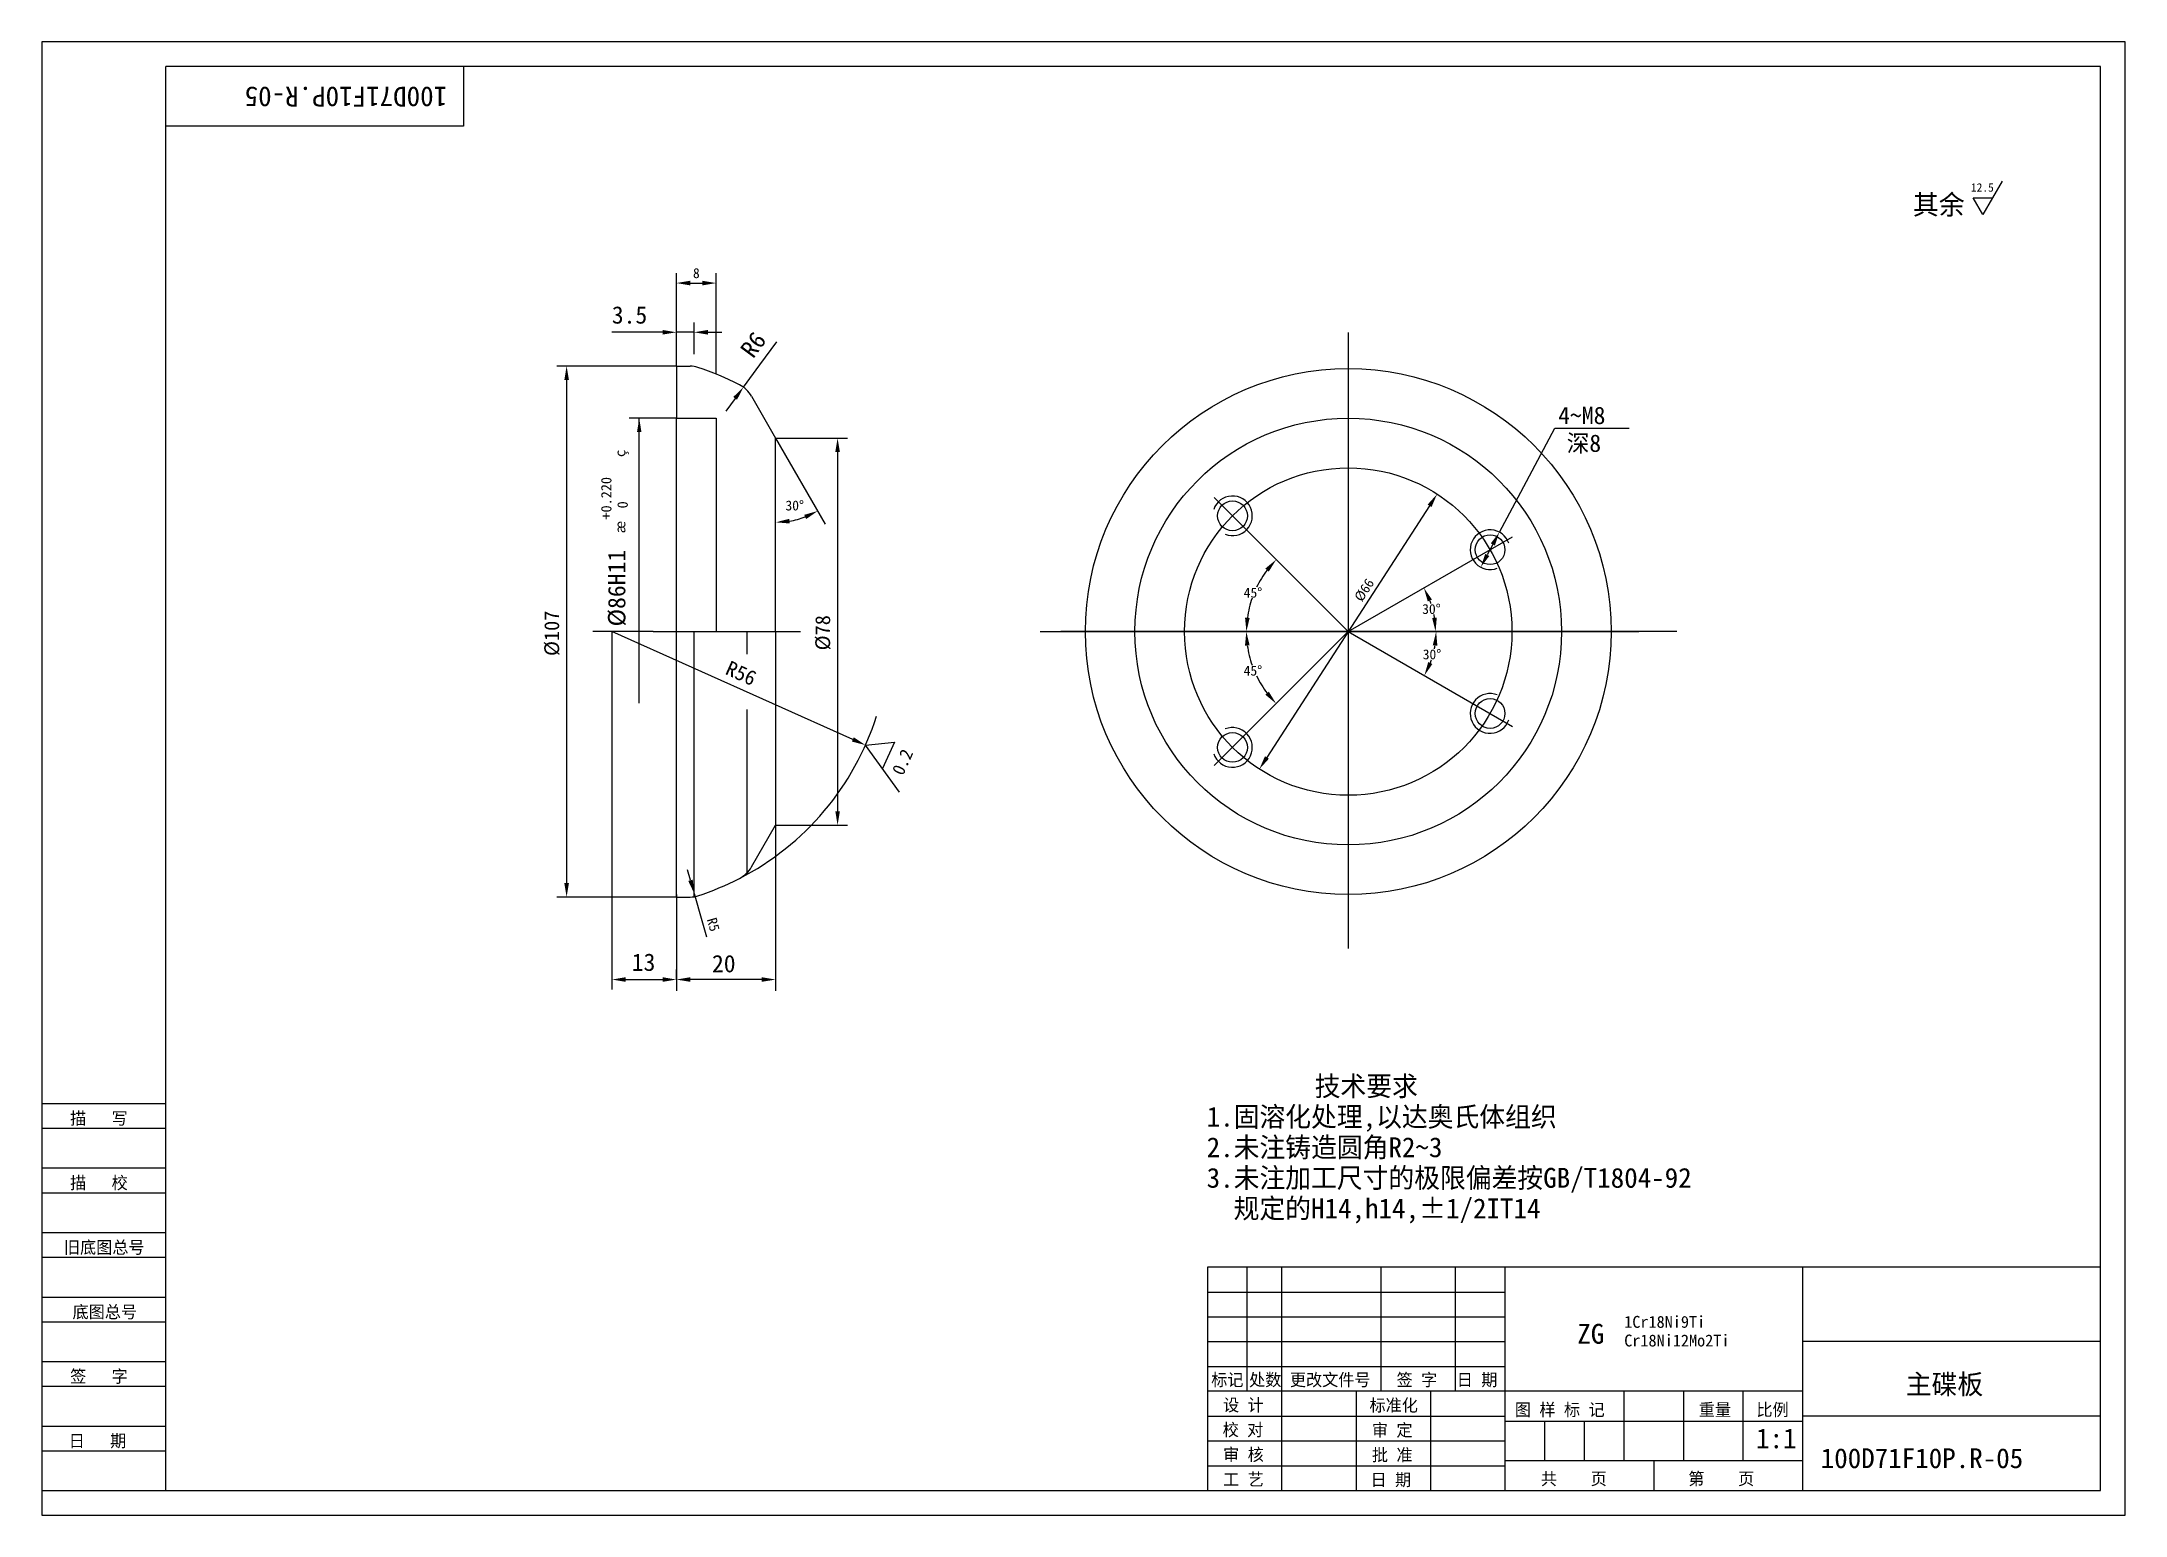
# Model space of a CAD drawing. Header units: metres. Extents: x 0 to 420, y 0 to 297.
import ezdxf

# ---------------------------------------------------------------- set-up
doc = ezdxf.new("R2010")
doc.units = ezdxf.units.M
for name, color, linetype in [('C', 6, 'Continuous'), ('D', 1, 'Continuous'), ('FL', 5, 'Continuous'), ('T', 7, 'Continuous'), ('TL', 4, 'Continuous')]:
    doc.layers.add(name, color=color, linetype=linetype)

# ---------------------------------------------------------------- blocks, each defined once
blk = doc.blocks.new('TUKUN3')
at = {"layer": 'FL'}
for p, q in [((0, 297), (0, 0)), ((420, 297), (0, 297)), ((420, 0), (420, 297)), ((0, 78), (25, 78)), ((0, 70), (25, 70)), ((0, 65), (25, 65)), ((0, 57), (25, 57)), ((0, 52), (25, 52)), ((243, 25), (243, 50)), ((250, 5), (250, 50)), ((270, 25), (270, 50)), ((285, 25), (285, 50)), ((0, 44), (25, 44)), ((235, 45), (295, 45)), ((0, 39), (25, 39)), ((235, 40), (295, 40)), ((235, 35), (295, 35)), ((0, 31), (25, 31)), ((235, 30), (295, 30)), ((0, 26), (25, 26)), ((280, 5), (280, 25)), ((0, 18), (25, 18)), ((235, 20), (295, 20)), ((0, 13), (25, 13)), ((235, 15), (295, 15)), ((235, 10), (295, 10)), ((0, 0), (420, 0))]:
    blk.add_line(p, q, dxfattribs=at)
at = {"layer": 'TL'}
for p, q in [((25, 5), (25, 292)), ((415, 292), (25, 292)), ((85, 292), (85, 280)), ((415, 5), (415, 292)), ((85, 280), (25, 280)), ((0, 83), (25, 83)), ((235, 50), (235, 5)), ((415, 50), (235, 50)), ((295, 5), (295, 50)), ((355, 5), (355, 50)), ((415, 35), (355, 35)), ((355, 25), (235, 25)), ((265, 5), (265, 25)), ((319, 11), (319, 25)), ((331, 11), (331, 25)), ((343, 11), (343, 25)), ((295, 19), (355, 19)), ((303, 11), (303, 19)), ((311, 11), (311, 19)), ((415, 20), (355, 20)), ((355, 11), (295, 11)), ((325, 5), (325, 11)), ((0, 5), (415, 5))]:
    blk.add_line(p, q, dxfattribs=at)
at = {"layer": 'T'}
for s, p in [('描   写', (5.74, 78.76)), ('描   校', (5.74, 65.76)), ('旧底图总号', (4.49, 52.76)), ('底图总号', (6.22, 39.76)), ('签   字', (5.74, 26.76)), ('标记', (235.75, 26.07)), ('处数', (243.38, 26.07)), ('更改文件号', (251.61, 26.07)), ('签 字', (273.1, 26.07)), ('日 期', (285.23, 26.07)), ('设 计', (238.14, 20.99)), ('标准化', (267.65, 20.93)), ('图 样 标 记', (296.95, 20.04)), ('重量', (334.03, 20.04)), ('比例', (345.64, 20.04)), ('校 对', (238.05, 15.99)), ('审 定', (268.13, 15.93)), ('日   期', (5.45, 13.76)), ('审 核', (238.14, 10.99)), ('批 准', (268.13, 10.93)), ('工 艺', (238.14, 5.99)), ('日 期', (267.84, 5.93)), ('共    页', (302.18, 6.13)), ('第    页', (331.9, 6.13))]:
    blk.add_text(s, height=2.5, dxfattribs=at).set_placement(p)

msp = doc.modelspace()

# ---------------------------------------------------------------- linework, layer by layer
at = {"layer": 'C'}
for p, q in [((263.37, 238.37), (263.37, 114.27)), ((263.37, 178.11), (236.36, 205.11)), ((263.37, 178.11), (296.44, 197.2)), ((123.25, 178.11), (135.94, 178.11)), ((135.94, 178.11), (149.94, 178.11)), ((149.94, 178.11), (152.94, 178.11)), ((201.28, 178.11), (321.96, 178.11)), ((329.6, 178.11), (205.42, 178.11)), ((263.37, 178.11), (236.36, 151.11)), ((263.37, 178.11), (296.44, 159.01))]:
    msp.add_line(p, q, dxfattribs=at)
msp.add_circle((263.37, 178.11), 33, dxfattribs=at)
at = {"layer": 'D'}
for p, q in [((395.2, 268.92), (391.3, 262.16)), ((389.35, 265.54), (393.25, 265.54)), ((391.3, 262.16), (389.35, 265.54)), ((127.94, 241.84), (127.94, 250.35)), ((130.74, 248.35), (133.14, 248.35)), ((135.94, 230.02), (135.94, 250.35)), ((127.94, 231.61), (127.94, 241.84)), ((131.49, 233.99), (131.49, 240.43)), ((122.34, 238.43), (114.92, 238.43)), ((125.14, 238.43), (122.34, 238.43)), ((131.49, 238.43), (127.94, 238.43)), ((134.29, 238.43), (137.09, 238.43)), ((144.77, 231.87), (148.19, 236.5)), ((127.94, 231.61), (103.81, 231.61)), ((141.44, 227.36), (144.77, 231.87)), ((105.81, 228.81), (105.81, 127.41)), ((139.78, 225.11), (137.88, 222.54)), ((127.94, 221.11), (118.45, 221.11)), ((120.45, 163.65), (120.45, 221.11)), ((296.46, 203.08), (305, 219.13)), ((305, 219.13), (320, 219.13)), ((147.94, 217.11), (157.94, 199.79)), ((147.94, 217.11), (162.43, 217.11)), ((160.43, 214.31), (160.43, 141.91)), ((279.76, 203.47), (246.97, 152.75)), ((293.83, 198.14), (296.46, 203.08)), ((292.51, 195.67), (291.38, 193.55)), ((123.25, 178.11), (111.13, 178.11)), ((163.5, 156.37), (114.94, 178.11)), ((114.94, 178.11), (114.94, 166.12)), ((114.94, 166.12), (114.94, 105.98)), ((166.06, 155.23), (171.88, 155.83)), ((171.88, 155.83), (169.49, 150.49)), ((172.92, 145.75), (166.06, 155.23)), ((147.94, 140.61), (147.94, 105.69)), ((147.94, 139.11), (162.43, 139.11)), ((130.78, 127.99), (130.18, 130.11)), ((127.94, 124.61), (103.81, 124.61)), ((127.94, 125.11), (127.94, 105.69)), ((127.94, 124.61), (127.94, 105.69)), ((131.54, 125.3), (133.07, 119.91)), ((133.07, 119.91), (134.01, 116.62)), ((127.94, 107.98), (127.94, 109.98)), ((117.74, 107.98), (125.14, 107.98)), ((145.14, 107.98), (130.74, 107.98))]:
    msp.add_line(p, q, dxfattribs=at)
msp.add_lwpolyline([(140.63, 128.35, 0.2), (168.29, 161.09, 0.2)], format="xyb", dxfattribs=at)
for centre, radius, start, end in [((147.94, 217.11), 16.97, 279.46, 290.54), ((263.37, 178.11), 20.53, 142.82, 154.17), ((263.37, 178.11), 20.53, 160.76, 172.18), ((263.37, 178.11), 17.6, 18.71, 20.87), ((263.37, 178.11), 17.6, 9.13, 11.35), ((263.37, 178.11), 20.54, 187.82, 199.25), ((263.37, 178.11), 17.72, 339.07, 341.32), ((263.37, 178.11), 17.72, 348.62, 350.93), ((263.37, 178.11), 20.54, 205.83, 217.18)]:
    msp.add_arc(centre, radius, start, end, dxfattribs=at)
for points in [[(130.74, 248.82), (130.74, 247.88), (127.94, 248.35)], [(133.14, 248.82), (133.14, 247.88), (135.94, 248.35)], [(125.14, 238.9), (125.14, 237.97), (127.94, 238.43)], [(134.29, 238.9), (134.29, 237.97), (131.49, 238.43)], [(105.35, 228.81), (106.28, 228.81), (105.81, 231.61)], [(140.16, 224.83), (139.41, 225.39), (141.44, 227.36)], [(120, 218.31), (120.45, 221.11), (120.9, 218.31)], [(159.97, 214.31), (160.9, 214.31), (160.43, 217.11)], [(280.15, 203.22), (279.37, 203.72), (281.28, 205.82)], [(153.7, 201.64), (154.1, 200.79), (156.43, 202.41)], [(150.77, 199.9), (150.69, 200.83), (147.94, 200.13)], [(292.92, 195.45), (292.1, 195.89), (293.83, 198.14)], [(291.79, 193.33), (290.97, 193.77), (290.07, 191.08)], [(246.66, 190.82), (247.36, 190.21), (248.85, 192.63)], [(279.39, 184.18), (280.23, 184.58), (278.61, 186.91)], [(243.49, 180.87), (242.56, 180.93), (242.84, 178.11)], [(281.21, 180.94), (280.28, 180.86), (280.97, 178.11)], [(242.55, 175.28), (243.48, 175.35), (242.82, 178.11)], [(280.4, 175.35), (281.33, 175.28), (281.08, 178.11)], [(280.33, 171.58), (279.49, 171.98), (278.71, 169.25)], [(247.35, 166), (246.65, 165.39), (248.84, 163.58)], [(163.31, 155.95), (163.69, 156.8), (166.06, 155.23)], [(247.37, 152.49), (246.58, 153), (245.45, 150.39)], [(159.97, 141.91), (160.9, 141.91), (160.43, 139.11)], [(105.35, 127.41), (106.28, 127.41), (105.81, 124.61)], [(130.33, 127.86), (131.23, 128.12), (131.54, 125.3)], [(117.74, 108.45), (117.74, 107.52), (114.94, 107.98)], [(125.14, 108.45), (125.14, 107.52), (127.94, 107.98)], [(130.74, 108.45), (130.74, 107.52), (127.94, 107.98)], [(145.14, 108.45), (145.14, 107.52), (147.94, 107.98)]]:
    msp.add_solid(points, dxfattribs=at)
at = {"layer": 'FL'}
for centre, start, end in [((240.03, 201.44), 248.54, 161.12), ((291.95, 194.61), 18.88, 291.46), ((291.95, 161.61), 68.54, 341.12), ((240.03, 154.77), 198.88, 111.46)]:
    msp.add_arc(centre, 4, start, end, dxfattribs=at)
at = {"layer": 'TL'}
for p, q in [((127.94, 231.61), (130.71, 231.61)), ((127.94, 231.61), (127.94, 221.11)), ((143.08, 225.54), (147.94, 217.11)), ((127.94, 124.61), (127.94, 221.11)), ((127.94, 221.11), (135.94, 221.11)), ((135.94, 221.11), (135.94, 178.11)), ((147.94, 178.11), (147.94, 217.11)), ((131.49, 124.67), (131.49, 178.11)), ((142.22, 173.56), (142.22, 178.11)), ((147.94, 178.11), (147.94, 139.11)), ((142.22, 129.54), (142.22, 162.43)), ((143.08, 130.68), (147.94, 139.11)), ((127.94, 124.61), (130.71, 124.61))]:
    msp.add_line(p, q, dxfattribs=at)
for centre, radius in [((263.37, 178.11), 53), ((263.37, 178.11), 43), ((240.03, 201.44), 3), ((291.95, 194.61), 3), ((291.95, 161.61), 3), ((240.03, 154.77), 3)]:
    msp.add_circle(centre, radius, dxfattribs=at)
for centre, radius, start, end in [((130.71, 226.61), 5, 71.99, 90), ((114.94, 178.11), 56, 62.69, 71.99), ((137.88, 222.54), 6, 30, 62.69), ((137.88, 133.68), 6, 297.31, 330), ((114.94, 178.11), 56, 288.01, 297.31), ((130.71, 129.61), 5, 270, 288.01)]:
    msp.add_arc(centre, radius, start, end, dxfattribs=at)

# ---------------------------------------------------------------- block references
at = {"layer": 'D'}
msp.add_blockref('TUKUN3', (0, 0), dxfattribs=at)

# ---------------------------------------------------------------- texts
for s, height, rotation, p in [('100D71F10P.R-05', 4, 180, (81.73, 287.9)), ('R6', 3.5, 53.57, (143.41, 232.98)), ('%%231', 2.1, 90, (117.65, 213.29)), ('+0.220', 2.1, 90, (114.85, 200.69)), (' 0', 2.1, 90, (118.14, 201.51)), ('%%230', 2.1, 90, (117.65, 197.89)), ('%%C86H11', 3.5, 90, (117.65, 179.14)), ('%%C66', 2, 57.12, (266.11, 183.96)), ('%%C107', 3, 90, (104.31, 173.18)), ('%%C78', 3, 90, (158.93, 174.32)), ('R56', 3, 335.89, (137.59, 169.61)), ('0.2', 2.55, 65.9, (173.61, 148.93)), ('R5', 2, 285.87, (134.06, 120.1))]:
    msp.add_text(s, height=height, rotation=rotation, dxfattribs=at).set_placement(p)
for s, height, p in [('其余', 4, (377.2, 262.16)), ('12.5', 1.7, (388.87, 266.77)), ('8', 2, (131.28, 249.35)), ('3.5', 3.5, (114.92, 240.18)), ('4%%126M8', 3.5, (305.68, 219.93)), ('深8', 3.5, (307.41, 214.33)), ('30%%D', 2, (149.93, 202.52)), ('45%%D', 2, (242.3, 184.96)), ('30%%D', 2, (278.27, 181.66)), ('30%%D', 2, (278.38, 172.52)), ('45%%D', 2, (242.29, 169.25)), ('13', 3.5, (118.94, 109.73)), ('20', 3.5, (135.11, 109.44)), ('        技术要求', 4, (234.82, 84.5)), ('1.固溶化处理,以达奥氏体组织', 4, (234.82, 78.34)), ('2.未注铸造圆角R2%%1263', 4, (234.82, 72.18)), ('3.未注加工尺寸的极限偏差按GB/T1804-92', 4, (234.82, 66.02)), ('  规定的H14,h14,%%P1/2IT14', 4, (234.82, 59.86)), ('ZG', 4, (309.53, 34.59)), ('1Cr18Ni9Ti', 2.4, (318.99, 37.79)), ('Cr18Ni12Mo2Ti', 2.4, (318.99, 34.03)), ('主碟板', 4, (375.75, 24.42)), ('1:1', 4, (345.56, 13.51)), ('100D71F10P.R-05', 4, (358.6, 9.51))]:
    msp.add_text(s, height=height, dxfattribs=at).set_placement(p)

doc.saveas('drawing.dxf')
